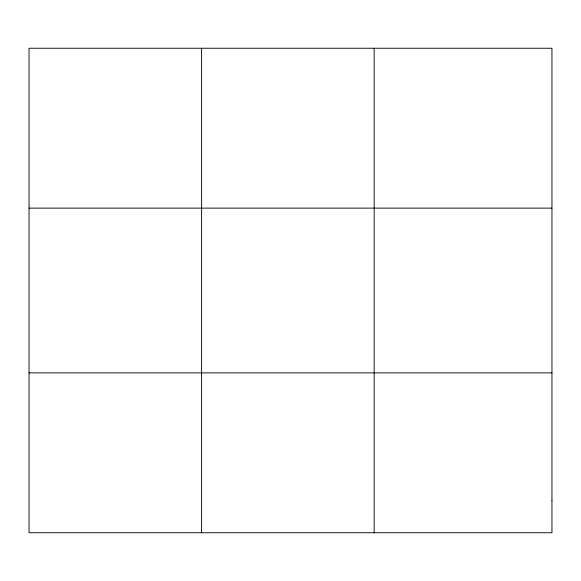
<?xml version="1.0" encoding="UTF-8"?>
<svg xmlns="http://www.w3.org/2000/svg" width="581" height="581" viewBox="0 0 581 581"><rect width="100%" height="100%" fill="white"/><g stroke="black" fill="none" stroke-linecap="round" stroke-linejoin="round"><path stroke-width="0.87" d="M201.607 48.245L201.607 532.755M374.164 48.245L374.164 532.755M29.05 208.129L551.95 208.129M29.05 372.871L551.95 372.871M551.95 500.778L551.95 532.755L29.05 532.755L29.05 48.245L551.95 48.245L551.95 500.778"/></g></svg>
